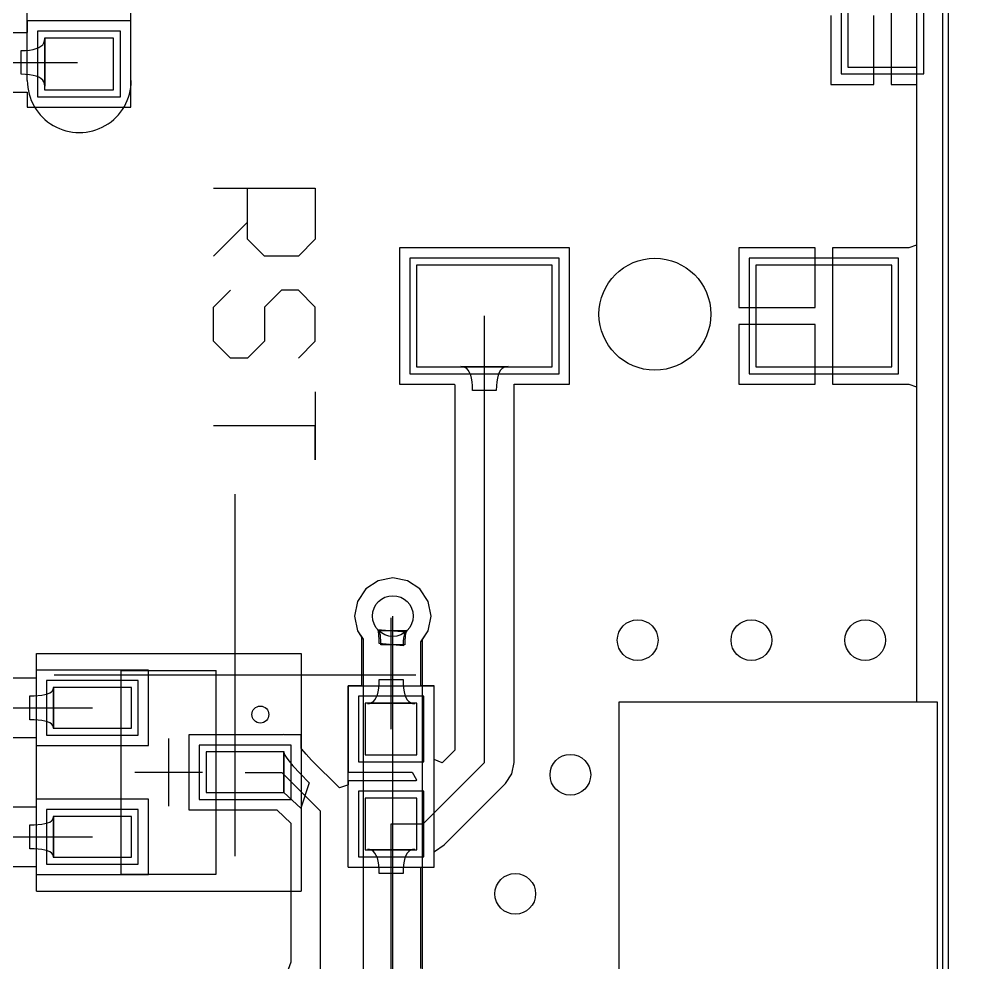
# Model space of a CAD drawing. Header units: millimetres. Extents: x 79 to 123, y 34 to 143.
# Drawn here: x 108.49 to 122.7, y 104.72 to 118.62 of the extents above; entities that cross this region are included whole.
import ezdxf

# ---------------------------------------------------------------- set-up
doc = ezdxf.new("R2010")
doc.units = ezdxf.units.MM
for name, color, linetype in [('BottomLayer', 5, 'Continuous'), ('BottomOverlay', 54, 'Continuous'), ('BottomSolder', 6, 'Continuous'), ('KeepOutLayer', 6, 'Continuous'), ('Mechanical13', 56, 'Continuous'), ('Mechanical15', 56, 'Continuous'), ('MultiLayer', 9, 'Continuous'), ('TopLayer', 1, 'Continuous'), ('TopOverlay', 2, 'Continuous'), ('TopPaste', 8, 'Continuous'), ('TopSolder', 216, 'Continuous')]:
    doc.layers.add(name, color=color, linetype=linetype)

# ---------------------------------------------------------------- blocks, each defined once
blk = doc.blocks.new('18650____________B_1')
at = {"layer": 'BottomOverlay'}
for p, q in [((59.204, 9.858), (59.204, 15.189)), ((56.539, 12.524), (61.87, 12.524)), ((-0.469, 2.01), (76.531, 2.01))]:
    blk.add_line(p, q, dxfattribs=at)
blk = doc.blocks.new('LED_28')
at = {"layer": 'TopLayer'}
for p, q in [((-1.143, 0.508), (-1.143, -0.508)), ((-0.381, 0.508), (-1.143, 0.508)), ((-0.381, -0.508), (-0.381, 0.508)), ((0.381, 0.508), (0.381, -0.508)), ((1.143, 0.508), (0.381, 0.508)), ((1.143, -0.508), (1.143, 0.508)), ((-1.143, -0.508), (-0.381, -0.508)), ((0.381, -0.508), (1.143, -0.508))]:
    blk.add_line(p, q, dxfattribs=at)
at = {"layer": 'TopOverlay'}
for p, q in [((-2.294, 0.497), (-2.294, 0.751)), ((1.003, 0.762), (-0.997, 0.762)), ((-2.294, -0.773), (-2.294, 0.497)), ((1.003, -0.762), (-0.997, -0.762))]:
    blk.add_line(p, q, dxfattribs=at)
for centre, start, end in [((-0.997, -0.004), 90, 270), ((1.003, 0.004), 270, 90)]:
    blk.add_arc(centre, 0.766, start, end, dxfattribs=at)
at = {"layer": 'TopPaste'}
for p, q in [((-1.143, 0.508), (-1.143, -0.508)), ((-0.381, 0.508), (-1.143, 0.508)), ((-0.381, -0.508), (-0.381, 0.508)), ((0.381, 0.508), (0.381, -0.508)), ((1.143, 0.508), (0.381, 0.508)), ((1.143, -0.508), (1.143, 0.508)), ((-1.143, -0.508), (-0.381, -0.508)), ((0.381, -0.508), (1.143, -0.508))]:
    blk.add_line(p, q, dxfattribs=at)
at = {"layer": 'TopSolder'}
for p, q in [((-1.245, 0.61), (-1.245, -0.61)), ((-0.279, 0.61), (-1.245, 0.61)), ((-0.279, -0.61), (-0.279, 0.61)), ((0.279, 0.61), (0.279, -0.61)), ((1.245, 0.61), (0.279, 0.61)), ((1.245, -0.61), (1.245, 0.61)), ((-1.245, -0.61), (-0.279, -0.61)), ((0.279, -0.61), (1.245, -0.61))]:
    blk.add_line(p, q, dxfattribs=at)
blk = doc.blocks.new('R0603_34')
at = {"layer": 'TopLayer'}
for p, q in [((-1.079, 0.381), (-1.079, -0.381)), ((-0.317, 0.381), (-1.079, 0.381)), ((-0.317, -0.381), (-0.317, 0.381)), ((0.317, 0.381), (0.317, -0.381)), ((1.079, 0.381), (0.317, 0.381)), ((1.079, -0.381), (1.079, 0.381)), ((-1.079, -0.381), (-0.317, -0.381)), ((0.317, -0.381), (1.079, -0.381))]:
    blk.add_line(p, q, dxfattribs=at)
at = {"layer": 'TopOverlay'}
for p, q in [((-1.333, 0.635), (1.333, 0.635)), ((-1.333, 0.635), (-1.333, -0.635)), ((1.333, 0.635), (1.333, -0.635)), ((-1.333, -0.635), (1.333, -0.635))]:
    blk.add_line(p, q, dxfattribs=at)
at = {"layer": 'TopPaste'}
for p, q in [((-1.079, 0.381), (-1.079, -0.381)), ((-0.317, 0.381), (-1.079, 0.381)), ((-0.317, -0.381), (-0.317, 0.381)), ((0.317, 0.381), (0.317, -0.381)), ((1.079, 0.381), (0.317, 0.381)), ((1.079, -0.381), (1.079, 0.381)), ((-1.079, -0.381), (-0.317, -0.381)), ((0.317, -0.381), (1.079, -0.381))]:
    blk.add_line(p, q, dxfattribs=at)
at = {"layer": 'TopSolder'}
for p, q in [((-1.181, 0.483), (-1.181, -0.483)), ((-0.216, 0.483), (-1.181, 0.483)), ((-0.216, -0.483), (-0.216, 0.483)), ((0.216, 0.483), (0.216, -0.483)), ((1.181, 0.483), (0.216, 0.483)), ((1.181, -0.483), (1.181, 0.483)), ((-1.181, -0.483), (-0.216, -0.483)), ((0.216, -0.483), (1.181, -0.483))]:
    blk.add_line(p, q, dxfattribs=at)
blk = doc.blocks.new('_______51')
at = {"layer": 'TopLayer'}
for p, q in [((-0.699, 3.438), (-0.699, 1.438)), ((0.801, 3.438), (-0.699, 3.438)), ((0.801, 1.438), (0.801, 3.438)), ((-0.699, 1.438), (0.801, 1.438)), ((-0.699, -1.562), (-0.699, -3.562)), ((0.801, -1.562), (-0.699, -1.562)), ((0.801, -3.562), (0.801, -1.562)), ((-0.699, -3.562), (0.801, -3.562))]:
    blk.add_line(p, q, dxfattribs=at)
at = {"layer": 'TopOverlay'}
blk.add_circle((0.025, -0.051), 0.824, dxfattribs=at)
at = {"layer": 'TopPaste'}
for p, q in [((-0.699, 3.438), (-0.699, 1.438)), ((0.801, 3.438), (-0.699, 3.438)), ((0.801, 1.438), (0.801, 3.438)), ((-0.699, 1.438), (0.801, 1.438)), ((-0.699, -1.562), (-0.699, -3.562)), ((0.801, -1.562), (-0.699, -1.562)), ((0.801, -3.562), (0.801, -1.562)), ((-0.699, -3.562), (0.801, -3.562))]:
    blk.add_line(p, q, dxfattribs=at)
at = {"layer": 'TopSolder'}
for p, q in [((-0.801, 3.54), (-0.801, 1.337)), ((0.902, 3.54), (-0.801, 3.54)), ((0.902, 1.337), (0.902, 3.54)), ((-0.801, 1.337), (0.902, 1.337)), ((-0.801, -1.46), (-0.801, -3.663)), ((0.902, -1.46), (-0.801, -1.46)), ((0.902, -3.663), (0.902, -1.46)), ((-0.801, -3.663), (0.902, -3.663))]:
    blk.add_line(p, q, dxfattribs=at)
blk = doc.blocks.new('SWITCH_SIDE_53')
at = {"layer": 'BottomLayer'}
for centre in [(0, 0), (2.3, 0)]:
    blk.add_circle(centre, 0.475, dxfattribs=at)
at = {"layer": 'BottomSolder'}
for centre in [(0, 0), (2.3, 0)]:
    blk.add_circle(centre, 0.577, dxfattribs=at)
at = {"layer": 'MultiLayer'}
for centre in [(0, 0), (2.3, 0)]:
    blk.add_circle(centre, 0.475, dxfattribs=at)
at = {"layer": 'TopLayer'}
for p, q in [((-0.437, 2.286), (-1.58, 2.286)), ((-1.58, 2.286), (-1.58, 0.762)), ((-0.437, 0.762), (-0.437, 2.286)), ((3.881, 2.286), (2.738, 2.286)), ((2.738, 2.286), (2.738, 0.762)), ((3.881, 0.762), (3.881, 2.286)), ((-1.58, 0.762), (-0.437, 0.762)), ((2.738, 0.762), (3.881, 0.762)), ((-3.295, 0), (-3.295, -1.016)), ((-1.517, 0), (-3.295, 0)), ((-1.517, -1.016), (-1.517, 0)), ((3.817, 0), (3.817, -1.016)), ((5.595, 0), (3.817, 0)), ((5.595, -1.016), (5.595, 0)), ((-3.295, -1.016), (-1.517, -1.016)), ((3.817, -1.016), (5.595, -1.016))]:
    blk.add_line(p, q, dxfattribs=at)
for centre in [(0, 0), (2.3, 0)]:
    blk.add_circle(centre, 0.475, dxfattribs=at)
at = {"layer": 'TopOverlay'}
for p, q in [((-1.85, 1.5), (-1.85, 0.75)), ((-1.85, 1.5), (4.15, 1.5)), ((4.15, 1.5), (4.15, 0.75)), ((-1.85, 0.75), (-2.35, 0.25)), ((4.15, 0.75), (4.65, 0.25)), ((-2.35, 0.25), (-2.35, -1)), ((4.65, 0.25), (4.65, -1)), ((-2.35, -1), (0.15, -1)), ((0.15, -1), (0.4, -1.25)), ((0.15, -1), (2.15, -1)), ((2.15, -1), (1.9, -1.25)), ((2.15, -1), (4.65, -1)), ((0.4, -1.25), (0.4, -1.75)), ((1.9, -1.25), (1.9, -1.75)), ((0.4, -1.75), (0.65, -2)), ((1.9, -1.75), (1.65, -2)), ((0.65, -2), (1.65, -2))]:
    blk.add_line(p, q, dxfattribs=at)
at = {"layer": 'TopPaste'}
for p, q in [((-0.437, 2.286), (-1.58, 2.286)), ((-1.58, 2.286), (-1.58, 0.762)), ((-0.437, 0.762), (-0.437, 2.286)), ((3.881, 2.286), (2.738, 2.286)), ((2.738, 2.286), (2.738, 0.762)), ((3.881, 0.762), (3.881, 2.286)), ((-1.58, 0.762), (-0.437, 0.762)), ((2.738, 0.762), (3.881, 0.762)), ((-3.295, 0), (-3.295, -1.016)), ((-1.517, 0), (-3.295, 0)), ((-1.517, -1.016), (-1.517, 0)), ((3.817, 0), (3.817, -1.016)), ((5.595, 0), (3.817, 0)), ((5.595, -1.016), (5.595, 0)), ((-3.295, -1.016), (-1.517, -1.016)), ((3.817, -1.016), (5.595, -1.016))]:
    blk.add_line(p, q, dxfattribs=at)
at = {"layer": 'TopSolder'}
for p, q in [((-0.336, 2.388), (-1.682, 2.388)), ((-1.682, 2.388), (-1.682, 0.66)), ((-0.336, 0.66), (-0.336, 2.388)), ((3.982, 2.388), (2.636, 2.388)), ((2.636, 2.388), (2.636, 0.66)), ((3.982, 0.66), (3.982, 2.388)), ((-1.682, 0.66), (-0.336, 0.66)), ((2.636, 0.66), (3.982, 0.66)), ((-3.396, 0.102), (-3.396, -1.118)), ((-1.415, 0.102), (-3.396, 0.102)), ((-1.415, -1.118), (-1.415, 0.102)), ((3.716, 0.102), (3.716, -1.118)), ((5.697, 0.102), (3.716, 0.102)), ((5.697, -1.118), (5.697, 0.102)), ((-3.396, -1.118), (-1.415, -1.118)), ((3.716, -1.118), (5.697, -1.118))]:
    blk.add_line(p, q, dxfattribs=at)
for centre in [(0, 0), (2.3, 0)]:
    blk.add_circle(centre, 0.577, dxfattribs=at)
blk = doc.blocks.new('_8050_56')
at = {"layer": 'Mechanical13'}
for p, q in [((-0.624, -1.576), (-0.624, 1.424)), ((-0.624, 1.424), (0.776, 1.424)), ((0.776, -1.576), (0.776, 1.424)), ((-0.624, -1.576), (0.776, -1.576))]:
    blk.add_line(p, q, dxfattribs=at)
at = {"layer": 'Mechanical15'}
for p, q in [((-1.874, -1.826), (-1.874, 1.674)), ((-1.874, 1.674), (2.026, 1.674)), ((2.026, 1.674), (2.026, -1.826)), ((0.076, -0.576), (0.076, 0.424)), ((-0.424, -0.076), (0.576, -0.076)), ((-1.874, -1.826), (2.026, -1.826))]:
    blk.add_line(p, q, dxfattribs=at)
at = {"layer": 'TopLayer'}
for p, q in [((-0.474, 1.174), (-1.624, 1.174)), ((-1.624, 1.174), (-1.624, 0.574)), ((-0.474, 0.574), (-0.474, 1.174)), ((-1.624, 0.574), (-0.474, 0.574)), ((1.776, 0.224), (0.626, 0.224)), ((0.626, 0.224), (0.626, -0.376)), ((1.776, -0.376), (1.776, 0.224)), ((0.626, -0.376), (1.776, -0.376)), ((-0.474, -0.726), (-1.624, -0.726)), ((-1.624, -0.726), (-1.624, -1.326)), ((-0.474, -1.326), (-0.474, -0.726)), ((-1.624, -1.326), (-0.474, -1.326))]:
    blk.add_line(p, q, dxfattribs=at)
at = {"layer": 'TopOverlay'}
for p, q in [((-0.124, 1.424), (0.776, 1.424)), ((0.776, 0.624), (0.776, 1.424)), ((0.776, -1.576), (0.776, -0.776)), ((-0.124, -1.576), (0.776, -1.576))]:
    blk.add_line(p, q, dxfattribs=at)
blk.add_circle((1.426, 0.774), 0.125, dxfattribs=at)
at = {"layer": 'TopPaste'}
for p, q in [((-0.474, 1.174), (-1.624, 1.174)), ((-1.624, 1.174), (-1.624, 0.574)), ((-0.474, 0.574), (-0.474, 1.174)), ((-1.624, 0.574), (-0.474, 0.574)), ((1.776, 0.224), (0.626, 0.224)), ((0.626, 0.224), (0.626, -0.376)), ((1.776, -0.376), (1.776, 0.224)), ((0.626, -0.376), (1.776, -0.376)), ((-0.474, -0.726), (-1.624, -0.726)), ((-1.624, -0.726), (-1.624, -1.326)), ((-0.474, -1.326), (-0.474, -0.726)), ((-1.624, -1.326), (-0.474, -1.326))]:
    blk.add_line(p, q, dxfattribs=at)
at = {"layer": 'TopSolder'}
for p, q in [((-0.372, 1.275), (-1.725, 1.275)), ((-1.725, 1.275), (-1.725, 0.472)), ((-0.372, 0.472), (-0.372, 1.275)), ((-1.725, 0.472), (-0.372, 0.472)), ((1.878, 0.325), (0.525, 0.325)), ((0.525, 0.325), (0.525, -0.478)), ((1.878, -0.478), (1.878, 0.325)), ((0.525, -0.478), (1.878, -0.478)), ((-0.372, -0.625), (-1.725, -0.625)), ((-1.725, -0.625), (-1.725, -1.428)), ((-0.372, -1.428), (-0.372, -0.625)), ((-1.725, -1.428), (-0.372, -1.428))]:
    blk.add_line(p, q, dxfattribs=at)

msp = doc.modelspace()

# ---------------------------------------------------------------- linework, layer by layer
at = {"layer": 'BottomLayer'}
for p, q in [((121.709, 142.842), (121.709, 108.56)), ((113.779, 110.351), (113.596, 110.229)), ((113.995, 110.394), (113.779, 110.351)), ((114.211, 110.351), (113.995, 110.394)), ((114.395, 110.229), (114.211, 110.351)), ((113.596, 110.229), (113.473, 110.046)), ((114.517, 110.046), (114.395, 110.229)), ((113.473, 110.046), (113.43, 109.83)), ((114.56, 109.83), (114.517, 110.046)), ((113.43, 109.83), (113.473, 109.613)), ((113.995, 97.663), (113.995, 109.83)), ((114.517, 109.613), (114.56, 109.83)), ((113.473, 109.613), (113.556, 109.49)), ((113.792, 109.607), (113.785, 109.615)), ((113.785, 109.615), (114.205, 109.615)), ((113.798, 109.596), (113.792, 109.607)), ((113.803, 109.582), (113.798, 109.596)), ((113.808, 109.565), (113.803, 109.582)), ((113.811, 109.546), (113.808, 109.565)), ((114.183, 109.565), (114.179, 109.546)), ((114.187, 109.582), (114.183, 109.565)), ((114.193, 109.596), (114.187, 109.582)), ((114.199, 109.607), (114.193, 109.596)), ((114.205, 109.615), (114.199, 109.607)), ((114.433, 109.487), (114.517, 109.613)), ((113.556, 109.49), (113.558, 109.468)), ((113.558, 109.468), (113.558, 97.844)), ((113.82, 109.44), (113.811, 109.546)), ((113.82, 109.406), (113.82, 109.44)), ((114.172, 109.47), (114.17, 109.406)), ((114.176, 109.523), (114.172, 109.47)), ((114.179, 109.546), (114.176, 109.523)), ((114.433, 109.486), (114.433, 109.487)), ((114.433, 97.663), (114.433, 109.486)), ((114.17, 109.406), (113.82, 109.406)), ((117.323, 108.56), (117.323, 74.041)), ((122.022, 108.56), (117.323, 108.56)), ((121.709, 108.56), (117.323, 108.56)), ((117.323, 108.56), (117.323, 74.041)), ((122.022, 74.092), (122.022, 108.56))]:
    msp.add_line(p, q, dxfattribs=at)
for centre in [(113.995, 109.83), (117.602, 109.474), (119.278, 109.474), (120.955, 109.474), (116.611, 107.493), (115.799, 105.74)]:
    msp.add_circle(centre, 0.3, dxfattribs=at)
at = {"layer": 'KeepOutLayer'}
msp.add_line((122.098, 35.74), (122.098, 143.231), dxfattribs=at)
at = {"layer": 'MultiLayer'}
for centre in [(113.995, 109.83), (117.602, 109.474), (119.278, 109.474), (120.955, 109.474), (116.611, 107.493), (115.799, 105.74)]:
    msp.add_circle(centre, 0.3, dxfattribs=at)
at = {"layer": 'TopLayer'}
for p, q in [((121.336, 118.803), (121.336, 117.66)), ((120.447, 118.676), (120.447, 117.66)), ((121.082, 117.66), (121.082, 118.676)), ((110.134, 118.593), (108.61, 118.593)), ((108.61, 118.593), (108.61, 118.422)), ((110.134, 117.323), (110.134, 118.593)), ((108.592, 118.42), (107.666, 118.42)), ((108.61, 118.422), (108.592, 118.42)), ((108.811, 118.221), (108.836, 118.244)), ((108.836, 118.244), (108.853, 118.27)), ((108.853, 118.27), (108.864, 118.3)), ((108.864, 118.3), (108.867, 118.333)), ((108.867, 118.333), (108.867, 117.633)), ((108.517, 118.158), (108.584, 118.16)), ((108.517, 117.808), (108.517, 118.158)), ((108.584, 118.16), (108.643, 118.165)), ((108.643, 118.165), (108.696, 118.174)), ((108.696, 118.174), (108.741, 118.186)), ((108.741, 118.186), (108.78, 118.202)), ((108.78, 118.202), (108.811, 118.221)), ((106.885, 117.983), (109.347, 117.983)), ((108.584, 117.806), (108.517, 117.808)), ((108.643, 117.801), (108.584, 117.806)), ((108.696, 117.792), (108.643, 117.801)), ((108.741, 117.78), (108.696, 117.792)), ((108.78, 117.764), (108.741, 117.78)), ((108.811, 117.745), (108.78, 117.764)), ((108.836, 117.722), (108.811, 117.745)), ((108.853, 117.696), (108.836, 117.722)), ((108.864, 117.666), (108.853, 117.696)), ((108.867, 117.633), (108.864, 117.666)), ((120.447, 117.66), (121.082, 117.66)), ((121.336, 117.66), (121.709, 117.66)), ((121.709, 117.66), (121.709, 115.294)), ((107.666, 117.546), (108.592, 117.546)), ((108.592, 117.546), (108.61, 117.544)), ((108.61, 117.544), (108.61, 117.323)), ((108.61, 117.323), (110.134, 117.323)), ((116.599, 115.253), (114.091, 115.253)), ((114.091, 115.253), (114.091, 113.245)), ((116.599, 113.245), (116.599, 115.253)), ((120.218, 115.253), (119.091, 115.253)), ((119.091, 115.253), (119.091, 114.376)), ((120.218, 114.376), (120.218, 115.253)), ((121.582, 115.253), (120.472, 115.253)), ((120.472, 115.253), (120.472, 114.249)), ((121.599, 115.253), (121.582, 115.253)), ((121.709, 115.294), (121.599, 115.253)), ((115.345, 107.674), (115.345, 114.249)), ((119.091, 114.376), (120.218, 114.376)), ((120.472, 114.249), (120.472, 113.245)), ((120.218, 114.122), (119.091, 114.122)), ((119.091, 114.122), (119.091, 113.245)), ((120.218, 113.245), (120.218, 114.122)), ((115.028, 113.502), (114.995, 113.505)), ((114.995, 113.505), (115.695, 113.505)), ((115.058, 113.491), (115.028, 113.502)), ((115.084, 113.474), (115.058, 113.491)), ((115.107, 113.449), (115.084, 113.474)), ((115.126, 113.417), (115.107, 113.449)), ((115.142, 113.378), (115.126, 113.417)), ((115.564, 113.417), (115.548, 113.378)), ((115.583, 113.449), (115.564, 113.417)), ((115.606, 113.474), (115.583, 113.449)), ((115.632, 113.491), (115.606, 113.474)), ((115.662, 113.502), (115.632, 113.491)), ((115.695, 113.505), (115.662, 113.502)), ((115.154, 113.332), (115.142, 113.378)), ((115.163, 113.279), (115.154, 113.332)), ((115.168, 113.219), (115.163, 113.279)), ((115.527, 113.279), (115.522, 113.219)), ((115.536, 113.332), (115.527, 113.279)), ((115.548, 113.378), (115.536, 113.332)), ((114.091, 113.245), (114.906, 113.245)), ((114.906, 113.245), (114.908, 113.227)), ((114.908, 113.227), (114.908, 107.856)), ((115.17, 113.152), (115.168, 113.219)), ((115.52, 113.152), (115.17, 113.152)), ((115.522, 113.219), (115.52, 113.152)), ((115.783, 113.227), (115.784, 113.245)), ((115.783, 107.674), (115.783, 113.227)), ((115.784, 113.245), (116.599, 113.245)), ((119.091, 113.245), (120.218, 113.245)), ((120.472, 113.245), (121.582, 113.245)), ((121.582, 113.245), (121.599, 113.245)), ((121.599, 113.245), (121.709, 113.204)), ((121.709, 113.204), (121.709, 108.56)), ((113.779, 110.351), (113.596, 110.229)), ((113.995, 110.394), (113.779, 110.351)), ((114.211, 110.351), (113.995, 110.394)), ((114.395, 110.229), (114.211, 110.351)), ((113.596, 110.229), (113.473, 110.046)), ((114.517, 110.046), (114.395, 110.229)), ((113.473, 110.046), (113.43, 109.83)), ((114.56, 109.83), (114.517, 110.046)), ((113.43, 109.83), (113.473, 109.613)), ((113.97, 108.166), (113.97, 109.804)), ((114.517, 109.613), (114.56, 109.83)), ((113.473, 109.613), (113.531, 109.527)), ((113.773, 109.626), (113.768, 109.634)), ((113.768, 109.634), (114.186, 109.598)), ((113.778, 109.616), (113.773, 109.626)), ((113.782, 109.602), (113.778, 109.616)), ((113.785, 109.586), (113.782, 109.602)), ((113.788, 109.566), (113.785, 109.586)), ((113.795, 109.46), (113.788, 109.566)), ((114.165, 109.565), (114.16, 109.548)), ((114.171, 109.579), (114.165, 109.565)), ((114.178, 109.59), (114.171, 109.579)), ((114.186, 109.598), (114.178, 109.59)), ((114.407, 109.449), (114.517, 109.613)), ((113.531, 109.527), (113.532, 109.504)), ((113.532, 109.504), (113.532, 108.819)), ((113.795, 109.426), (113.795, 109.46)), ((114.145, 109.39), (113.795, 109.426)), ((114.146, 109.454), (114.145, 109.423)), ((114.145, 109.423), (114.145, 109.39)), ((114.151, 109.507), (114.146, 109.454)), ((114.155, 109.529), (114.151, 109.507)), ((114.16, 109.548), (114.155, 109.529)), ((114.407, 108.819), (114.407, 109.449)), ((108.987, 109.032), (108.739, 109.032)), ((108.739, 109.032), (108.739, 108.917)), ((108.996, 109.034), (108.987, 109.032)), ((109.006, 109.032), (108.996, 109.034)), ((110.397, 109.032), (109.006, 109.032)), ((110.397, 107.924), (110.397, 109.032)), ((108.727, 108.916), (108.037, 108.916)), ((108.739, 108.917), (108.727, 108.916)), ((113.793, 108.827), (113.795, 108.894)), ((113.795, 108.894), (114.145, 108.894)), ((114.145, 108.894), (114.147, 108.827)), ((108.94, 108.697), (108.965, 108.713)), ((108.965, 108.713), (108.982, 108.731)), ((108.982, 108.731), (108.993, 108.752)), ((108.993, 108.752), (108.996, 108.775)), ((108.996, 108.775), (108.996, 108.181)), ((113.531, 108.801), (113.335, 108.801)), ((113.335, 108.801), (113.335, 107.531)), ((113.532, 108.819), (113.531, 108.801)), ((113.767, 108.668), (113.779, 108.714)), ((113.779, 108.714), (113.788, 108.767)), ((113.788, 108.767), (113.793, 108.827)), ((114.147, 108.827), (114.152, 108.767)), ((114.152, 108.767), (114.161, 108.714)), ((114.161, 108.714), (114.173, 108.668)), ((114.409, 108.801), (114.407, 108.819)), ((114.605, 108.801), (114.409, 108.801)), ((114.605, 107.719), (114.605, 108.801)), ((108.646, 108.653), (108.713, 108.655)), ((108.646, 108.303), (108.646, 108.653)), ((108.713, 108.655), (108.825, 108.664)), ((108.825, 108.664), (108.87, 108.673)), ((108.87, 108.673), (108.909, 108.684)), ((108.909, 108.684), (108.94, 108.697)), ((113.683, 108.555), (113.709, 108.573)), ((113.709, 108.573), (113.732, 108.597)), ((113.732, 108.597), (113.751, 108.629)), ((113.751, 108.629), (113.767, 108.668)), ((114.173, 108.668), (114.189, 108.629)), ((114.189, 108.629), (114.208, 108.597)), ((114.208, 108.597), (114.231, 108.573)), ((114.231, 108.573), (114.257, 108.555)), ((117.323, 108.56), (117.323, 74.041)), ((122.022, 108.56), (117.323, 108.56)), ((121.709, 108.56), (117.323, 108.56)), ((117.323, 108.56), (117.323, 74.041)), ((122.022, 74.092), (122.022, 108.56)), ((107.526, 108.478), (109.568, 108.478)), ((113.62, 108.541), (113.653, 108.544)), ((114.32, 108.541), (113.62, 108.541)), ((113.653, 108.544), (113.683, 108.555)), ((114.257, 108.555), (114.287, 108.544)), ((114.287, 108.544), (114.32, 108.541)), ((108.713, 108.302), (108.646, 108.303)), ((108.772, 108.299), (108.713, 108.302)), ((108.825, 108.292), (108.772, 108.299)), ((108.87, 108.284), (108.825, 108.292)), ((108.909, 108.273), (108.87, 108.284)), ((108.94, 108.259), (108.909, 108.273)), ((108.965, 108.244), (108.94, 108.259)), ((108.982, 108.225), (108.965, 108.244)), ((108.993, 108.205), (108.982, 108.225)), ((108.996, 108.181), (108.993, 108.205)), ((108.019, 108.041), (108.739, 108.041)), ((108.739, 108.041), (108.739, 107.924)), ((112.38, 108.082), (110.989, 108.082)), ((110.989, 108.082), (110.989, 106.974)), ((112.39, 108.084), (112.38, 108.082)), ((112.4, 108.082), (112.39, 108.084)), ((112.647, 108.082), (112.4, 108.082)), ((112.647, 107.883), (112.647, 108.082)), ((108.739, 107.924), (108.987, 107.924)), ((108.987, 107.924), (108.996, 107.922)), ((108.996, 107.922), (109.006, 107.924)), ((109.006, 107.924), (110.397, 107.924)), ((112.655, 107.872), (112.647, 107.883)), ((112.719, 107.794), (112.655, 107.872)), ((114.908, 107.856), (114.722, 107.67)), ((112.39, 107.231), (112.39, 107.825)), ((112.39, 107.825), (112.394, 107.806)), ((112.394, 107.806), (112.405, 107.782)), ((112.405, 107.782), (112.424, 107.751)), ((112.424, 107.751), (112.45, 107.715)), ((112.45, 107.715), (112.524, 107.624)), ((112.797, 107.709), (112.719, 107.794)), ((113.208, 107.299), (112.797, 107.709)), ((114.722, 107.67), (114.605, 107.719)), ((112.524, 107.624), (112.628, 107.511)), ((114.44, 106.769), (115.345, 107.674)), ((115.749, 107.507), (115.783, 107.674)), ((111.818, 107.528), (112.359, 107.528)), ((112.359, 107.528), (112.928, 106.959)), ((112.628, 107.511), (112.761, 107.374)), ((113.335, 107.531), (114.282, 107.531)), ((114.282, 107.531), (114.342, 107.419)), ((115.654, 107.365), (115.749, 107.507)), ((112.761, 107.374), (112.638, 107.003)), ((113.326, 107.338), (113.208, 107.299)), ((113.335, 107.345), (113.326, 107.338)), ((114.332, 107.404), (113.335, 107.404)), ((113.335, 107.404), (113.335, 107.345)), ((114.342, 107.419), (114.332, 107.404)), ((114.749, 106.46), (115.654, 107.365)), ((112.638, 107.003), (112.39, 107.231)), ((108.727, 107.016), (108.034, 107.016)), ((108.739, 107.017), (108.727, 107.016)), ((108.987, 107.132), (108.739, 107.132)), ((108.739, 107.132), (108.739, 107.017)), ((108.996, 107.134), (108.987, 107.132)), ((109.006, 107.132), (108.996, 107.134)), ((110.397, 107.132), (109.006, 107.132)), ((110.397, 106.024), (110.397, 107.132)), ((108.993, 106.852), (108.996, 106.875)), ((108.996, 106.875), (108.996, 106.281)), ((110.989, 106.974), (112.287, 106.974)), ((112.287, 106.974), (112.394, 106.875)), ((112.394, 106.875), (112.491, 106.778)), ((112.928, 102.591), (112.928, 106.959)), ((108.646, 106.753), (108.713, 106.755)), ((108.646, 106.403), (108.646, 106.753)), ((108.713, 106.755), (108.825, 106.764)), ((108.825, 106.764), (108.87, 106.773)), ((108.87, 106.773), (108.909, 106.784)), ((108.909, 106.784), (108.94, 106.797)), ((108.94, 106.797), (108.965, 106.813)), ((108.965, 106.813), (108.982, 106.831)), ((108.982, 106.831), (108.993, 106.852)), ((112.491, 106.778), (112.491, 104.734)), ((113.97, 106.769), (114.44, 106.769)), ((113.97, 103.996), (113.97, 106.769)), ((107.424, 106.578), (109.568, 106.578)), ((114.607, 106.365), (114.749, 106.46)), ((108.713, 106.402), (108.646, 106.403)), ((108.772, 106.399), (108.713, 106.402)), ((108.825, 106.392), (108.772, 106.399)), ((108.87, 106.384), (108.825, 106.392)), ((108.909, 106.373), (108.87, 106.384)), ((108.94, 106.359), (108.909, 106.373)), ((108.965, 106.344), (108.94, 106.359)), ((108.982, 106.325), (108.965, 106.344)), ((108.993, 106.305), (108.982, 106.325)), ((108.996, 106.281), (108.993, 106.305)), ((113.653, 106.39), (113.62, 106.394)), ((113.62, 106.394), (114.32, 106.394)), ((113.683, 106.38), (113.653, 106.39)), ((113.709, 106.362), (113.683, 106.38)), ((113.732, 106.338), (113.709, 106.362)), ((113.751, 106.306), (113.732, 106.338)), ((113.767, 106.267), (113.751, 106.306)), ((114.189, 106.306), (114.173, 106.267)), ((114.208, 106.338), (114.189, 106.306)), ((114.231, 106.362), (114.208, 106.338)), ((114.257, 106.38), (114.231, 106.362)), ((114.287, 106.39), (114.257, 106.38)), ((114.32, 106.394), (114.287, 106.39)), ((114.605, 106.364), (114.607, 106.365)), ((114.605, 106.134), (114.605, 106.364)), ((113.779, 106.221), (113.767, 106.267)), ((113.788, 106.168), (113.779, 106.221)), ((113.793, 106.108), (113.788, 106.168)), ((114.152, 106.168), (114.147, 106.108)), ((114.161, 106.221), (114.152, 106.168)), ((114.173, 106.267), (114.161, 106.221)), ((108.037, 106.141), (108.739, 106.141)), ((108.739, 106.141), (108.739, 106.024)), ((108.739, 106.024), (108.987, 106.024)), ((108.987, 106.024), (108.996, 106.022)), ((108.996, 106.022), (109.006, 106.024)), ((109.006, 106.024), (110.397, 106.024)), ((113.795, 106.041), (113.793, 106.108)), ((114.145, 106.041), (113.795, 106.041)), ((114.147, 106.108), (114.145, 106.041)), ((114.407, 106.116), (114.409, 106.134)), ((114.407, 104.641), (114.407, 106.116)), ((114.409, 106.134), (114.605, 106.134)), ((112.491, 104.734), (112.454, 104.623))]:
    msp.add_line(p, q, dxfattribs=at)
for centre in [(113.995, 109.83), (117.602, 109.474), (119.278, 109.474), (120.955, 109.474), (116.611, 107.493), (115.799, 105.74)]:
    msp.add_circle(centre, 0.3, dxfattribs=at)
at = {"layer": 'TopOverlay'}
for p, q in [((111.354, 116.129), (112.853, 116.129)), ((111.853, 115.379), (111.853, 116.129)), ((112.853, 116.129), (112.853, 115.379)), ((111.853, 115.629), (111.354, 115.129)), ((112.103, 115.129), (111.853, 115.379)), ((112.853, 115.379), (112.603, 115.129)), ((112.603, 115.129), (112.103, 115.129)), ((111.354, 114.379), (111.604, 114.629)), ((112.353, 114.629), (112.103, 114.379)), ((112.603, 114.629), (112.353, 114.629)), ((112.853, 114.379), (112.603, 114.629)), ((111.354, 113.88), (111.354, 114.379)), ((112.103, 114.379), (112.103, 113.88)), ((112.853, 113.88), (112.853, 114.379)), ((111.604, 113.63), (111.354, 113.88)), ((112.103, 113.88), (111.853, 113.63)), ((112.603, 113.63), (112.853, 113.88)), ((111.853, 113.63), (111.604, 113.63)), ((112.853, 113.13), (112.853, 112.13)), ((112.853, 112.63), (111.354, 112.63)), ((112.853, 112.13), (112.853, 112.63))]:
    msp.add_line(p, q, dxfattribs=at)

# ---------------------------------------------------------------- block references
for name, p, rotation in [('18650____________B_1', (124.194, 49.757), 90), ('SWITCH_SIDE_53', (120.701, 121.209), 90), ('LED_28', (109.372, 118.72), 270), ('_______51', (117.907, 114.3), 270), ('_8050_56', (110.617, 107.605), 360), ('R0603_34', (113.97, 107.467), 90)]:
    msp.add_blockref(name, p, dxfattribs=dict(rotation=rotation))

doc.saveas('drawing.dxf')
